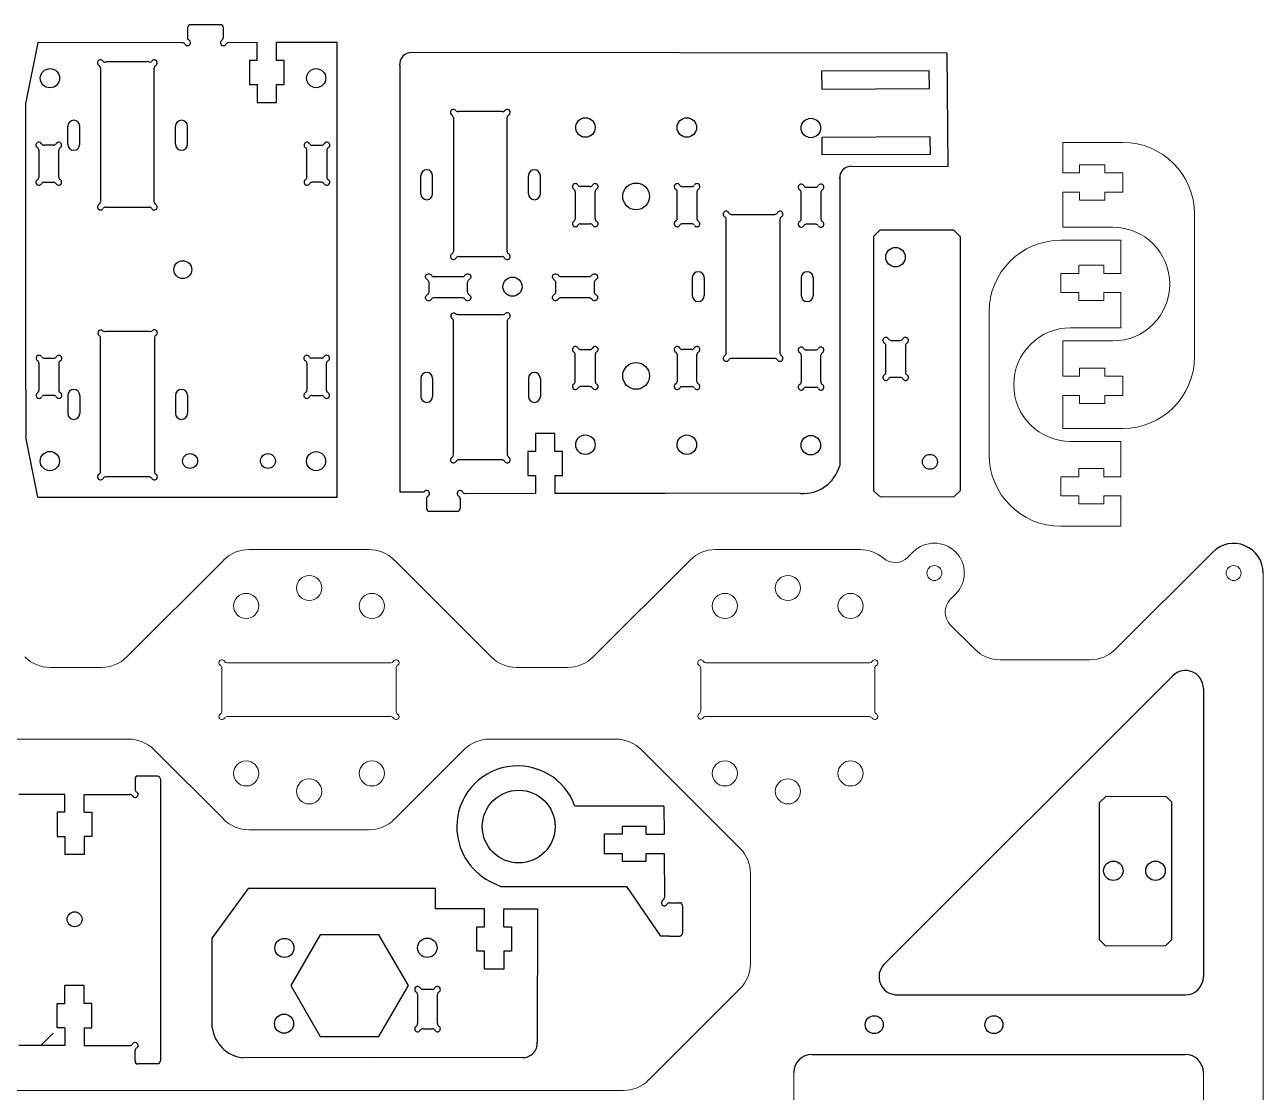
# Model space of a CAD drawing. Header units: millimetres. Extents: x 715 to 1034, y 394 to 754.
# Drawn here: x 826.8 to 1033.7, y 574.7 to 753.2 of the extents above; entities that cross this region are included whole.
import ezdxf

# ---------------------------------------------------------------- set-up
doc = ezdxf.new("R2010")
doc.units = ezdxf.units.MM
doc.layers.add('WHITE', color=7, linetype='Continuous', true_color=0xffffff)

# ---------------------------------------------------------------- blocks, each defined once
blk = doc.blocks.new('dghjdhy')
at = {"layer": 'WHITE', "linetype": 'Continuous'}
for p, q in [((839.16, 436.97), (839.16, 438.54)), ((840.02, 439.4), (844.49, 439.4)), ((845.36, 438.54), (845.36, 436.97)), ((844.49, 436.1), (840.02, 436.1))]:
    blk.add_line(p, q, dxfattribs=at)
for centre, start, end in [((839.16, 439.4), 30.0002, 240), ((840.02, 439.9), 210.0002, 270), ((844.49, 439.9), 270, 330), ((845.36, 439.4), 300.0002, 150), ((838.66, 438.54), 0, 60), ((845.86, 438.54), 120.0002, 180), ((839.16, 436.1), 120.0002, 330), ((838.66, 436.97), 300.0002, 0), ((840.02, 435.6), 90, 150), ((844.49, 435.6), 30.0002, 90), ((845.36, 436.1), 210.0002, 60), ((845.86, 436.97), 180, 240)]:
    blk.add_arc(centre, 0.5, start, end, dxfattribs=at)
blk = doc.blocks.new('hhtj')
at = {"layer": 'WHITE', "linetype": 'Continuous'}
for p, q in [((817.96, 436.97), (817.96, 438.54)), ((818.82, 439.4), (823.29, 439.4)), ((824.16, 438.54), (824.16, 436.97)), ((823.29, 436.1), (818.82, 436.1))]:
    blk.add_line(p, q, dxfattribs=at)
for centre, start, end in [((817.96, 439.4), 30.0002, 240), ((818.82, 439.9), 210.0002, 270), ((823.29, 439.9), 270, 330), ((824.16, 439.4), 300.0002, 150), ((817.46, 438.54), 0, 60), ((824.66, 438.54), 120.0002, 180), ((817.96, 436.1), 120.0002, 330), ((817.46, 436.97), 300.0002, 0), ((818.82, 435.6), 90, 150), ((823.29, 435.6), 30.0002, 90), ((824.16, 436.1), 210.0002, 60), ((824.66, 436.97), 180, 240)]:
    blk.add_arc(centre, 0.5, start, end, dxfattribs=at)

msp = doc.modelspace()

# ---------------------------------------------------------------- linework, layer by layer
for p, q in [((828.98, 750.19), (826.98, 740.19)), ((828.98, 750.19), (826.98, 740.19)), ((865.63, 747.21), (865.63, 750.21)), ((865.63, 747.21), (865.63, 750.21)), ((868.85, 747.21), (868.85, 750.21)), ((868.85, 747.21), (868.85, 750.21)), ((878.98, 674.19), (878.98, 750.19)), ((878.98, 674.19), (878.98, 750.19)), ((980.92, 748.42), (891.43, 748.5)), ((981.08, 729.48), (980.92, 748.42)), ((977.94, 745.48), (959.94, 745.39)), ((959.94, 745.39), (959.97, 742.39)), ((977.97, 742.48), (977.94, 745.48)), ((959.97, 742.39), (977.97, 742.48)), ((826.98, 692.19), (826.98, 740.19)), ((826.98, 692.19), (826.98, 740.19)), ((833.98, 733.19), (833.98, 736.19)), ((833.98, 733.19), (833.98, 736.19)), ((835.98, 733.19), (835.98, 736.19)), ((835.98, 733.19), (835.98, 736.19)), ((851.98, 733.19), (851.98, 736.19)), ((851.98, 733.19), (851.98, 736.19)), ((853.98, 733.19), (853.98, 736.19)), ((853.98, 733.19), (853.98, 736.19)), ((960.03, 734.39), (978.03, 734.46)), ((960.06, 731.39), (960.03, 734.39)), ((978.03, 734.46), (978.06, 731.46)), ((978.06, 731.46), (960.06, 731.39)), ((964.95, 729.5), (981.08, 729.48)), ((892.95, 724.91), (892.95, 727.91)), ((894.95, 724.91), (894.95, 727.91)), ((910.95, 724.91), (910.95, 727.91)), ((912.95, 724.91), (912.95, 727.91)), ((968.64, 717.77), (969.69, 718.83)), ((968.64, 717.77), (969.69, 718.83)), ((982.06, 718.83), (969.69, 718.83)), ((982.06, 718.83), (969.69, 718.83)), ((983.11, 717.77), (982.06, 718.83)), ((983.11, 717.77), (982.06, 718.83)), ((938.33, 710.88), (938.33, 707.88)), ((940.33, 710.88), (940.33, 707.88)), ((956.54, 710.88), (956.54, 707.88)), ((958.54, 710.88), (958.54, 707.88)), ((892.95, 694.03), (892.95, 691.03)), ((894.95, 694.03), (894.95, 691.03)), ((910.95, 694.03), (910.95, 691.03)), ((912.95, 694.03), (912.95, 691.03)), ((826.98, 692.19), (826.98, 684.19)), ((826.98, 692.19), (826.98, 684.19)), ((833.98, 691.19), (833.98, 688.19)), ((833.98, 691.19), (833.98, 688.19)), ((835.98, 691.19), (835.98, 688.19)), ((835.98, 691.19), (835.98, 688.19)), ((851.98, 691.19), (851.98, 688.19)), ((851.98, 691.19), (851.98, 688.19)), ((853.98, 691.19), (853.98, 688.19)), ((853.98, 691.19), (853.98, 688.19)), ((828.98, 674.19), (826.98, 684.19)), ((828.98, 674.19), (826.98, 684.19)), ((912.14, 677.81), (912.14, 674.85)), ((915.36, 677.81), (915.36, 674.85)), ((900.39, 674.79), (912.14, 674.85)), ((915.36, 674.85), (933.88, 674.85)), ((969.67, 674.27), (968.64, 675.23)), ((969.67, 674.27), (968.64, 675.23)), ((982.08, 674.27), (983.11, 675.23)), ((982.08, 674.27), (983.11, 675.23)), ((828.98, 674.19), (878.98, 674.19)), ((828.98, 674.19), (878.98, 674.19)), ((969.73, 674.25), (982.08, 674.28)), ((969.73, 674.25), (982.08, 674.28)), ((845.23, 627.05), (845.23, 625.34)), ((845.23, 627.05), (845.23, 625.34)), ((848.97, 627.55), (845.72, 627.55)), ((848.97, 627.55), (845.72, 627.55)), ((849.47, 627.03), (849.47, 579.95)), ((849.47, 627.03), (849.47, 579.95)), ((833.46, 624.46), (825.8, 624.48)), ((833.46, 624.46), (825.8, 624.48)), ((833.46, 621.5), (833.46, 624.46)), ((833.46, 621.5), (833.46, 624.46)), ((836.7, 624.46), (844.36, 624.48)), ((836.7, 624.46), (844.36, 624.48)), ((836.7, 621.5), (836.7, 624.46)), ((836.7, 621.5), (836.7, 624.46)), ((1006.4, 623.14), (1007.49, 624.22)), ((1006.4, 623.14), (1007.49, 624.22)), ((1007.49, 624.22), (1017.51, 624.17)), ((1007.49, 624.22), (1017.51, 624.17)), ((1017.51, 624.17), (1018.47, 623.21)), ((1017.51, 624.17), (1018.47, 623.21)), ((933.59, 622.5), (918.73, 622.52)), ((933.59, 622.5), (933.61, 617.85)), ((930.65, 617.85), (933.61, 617.85)), ((930.65, 614.63), (933.61, 614.63)), ((864.14, 608.75), (858.11, 600.49)), ((904.46, 609.98), (906.33, 609.12)), ((906.33, 609.12), (927.33, 609.12)), ((927.33, 609.12), (933.03, 600.82)), ((903.63, 602.34), (903.63, 605.34)), ((903.63, 602.34), (903.63, 605.34)), ((906.85, 602.34), (906.85, 605.34)), ((906.85, 602.34), (906.85, 605.34)), ((912.45, 605.34), (912.44, 583.05)), ((912.45, 605.34), (912.44, 583.05)), ((858.11, 585.49), (858.11, 600.49)), ((858.11, 585.49), (858.11, 600.49)), ((934.55, 600.79), (933.03, 600.82)), ((1007.46, 599.1), (1006.4, 600.16)), ((1007.46, 599.1), (1006.4, 600.16)), ((1018.47, 600.25), (1017.41, 599.2)), ((1018.47, 600.25), (1017.41, 599.2)), ((1017.41, 599.2), (1007.46, 599.1)), ((1017.41, 599.2), (1007.46, 599.1)), ((833.46, 585.49), (833.46, 582.54)), ((833.46, 585.49), (833.46, 582.54)), ((836.7, 585.49), (836.7, 582.54)), ((836.7, 585.49), (836.7, 582.54)), ((833.46, 582.54), (825.8, 582.52)), ((833.46, 582.54), (825.8, 582.52)), ((836.7, 582.54), (844.36, 582.52)), ((836.7, 582.54), (844.36, 582.52)), ((845.23, 579.95), (845.23, 581.65)), ((845.23, 579.95), (845.23, 581.65)), ((909.95, 580.5), (863.15, 580.45)), ((909.95, 580.5), (885, 580.45)), ((848.97, 579.45), (845.72, 579.45)), ((848.97, 579.45), (845.72, 579.45))]:
    msp.add_line(p, q)
at = {"color": 7, "linetype": 'Continuous', "lineweight": 15}
for p, q in [((1000.25, 733.5), (1000.25, 728.4)), ((1010.25, 733.5), (1000.25, 733.5)), ((1003.05, 729.75), (1007.25, 729.75)), ((1003.05, 728.4), (1003.05, 729.75)), ((1007.25, 729.75), (1007.25, 728.39)), ((1000.25, 728.4), (1003.05, 728.4)), ((1007.25, 728.39), (1010.25, 728.4)), ((1010.25, 728.4), (1010.25, 725.2)), ((1003.05, 725.2), (1000.25, 725.2)), ((1000.25, 725.2), (1000.25, 719.3)), ((1003.05, 723.85), (1003.05, 725.2)), ((1007.25, 725.2), (1007.25, 723.85)), ((1010.25, 725.2), (1007.25, 725.2)), ((1007.25, 723.85), (1003.05, 723.85)), ((1022.25, 697.67), (1022.25, 722.21)), ((1000.25, 719.3), (1008.62, 719.3)), ((1009.92, 717.14), (999.92, 717.14)), ((1009.92, 711.6), (1009.92, 717.14)), ((1002.92, 712.95), (1007.12, 712.95)), ((1002.92, 711.6), (1002.92, 712.95)), ((1007.12, 712.95), (1007.12, 711.6)), ((999.92, 711.6), (1002.92, 711.6)), ((999.92, 708.4), (999.92, 711.6)), ((1007.12, 711.6), (1009.92, 711.6)), ((1002.92, 708.4), (999.92, 708.4)), ((1002.92, 707.05), (1002.92, 708.4)), ((1007.12, 708.4), (1007.12, 707.05)), ((1009.92, 708.4), (1007.12, 708.4)), ((1009.92, 702.5), (1009.92, 708.4)), ((1007.12, 707.05), (1002.92, 707.05)), ((987.92, 705.14), (987.92, 680.6)), ((1001.55, 702.5), (1009.92, 702.5)), ((1000.25, 700.3), (1000.25, 694.4)), ((1008.62, 700.3), (1000.25, 700.3)), ((1003.05, 695.75), (1007.25, 695.75)), ((1003.05, 694.4), (1003.05, 695.75)), ((1007.25, 695.75), (1007.25, 694.4)), ((1000.25, 694.4), (1003.05, 694.4)), ((1007.25, 694.4), (1010.25, 694.4)), ((1010.25, 694.4), (1010.25, 691.2)), ((1000.25, 691.2), (1000.25, 685.67)), ((1003.05, 691.2), (1000.25, 691.2)), ((1003.05, 689.85), (1003.05, 691.2)), ((1010.25, 691.2), (1007.25, 691.2)), ((1007.25, 691.2), (1007.25, 689.85)), ((1007.25, 689.85), (1003.05, 689.85)), ((1000.25, 685.67), (1010.25, 685.67)), ((1009.92, 683.5), (1001.55, 683.5)), ((1009.92, 677.6), (1009.92, 683.5)), ((1002.92, 678.95), (1007.12, 678.95)), ((1002.92, 677.6), (1002.92, 678.95)), ((1007.12, 678.95), (1007.12, 677.6)), ((999.92, 677.6), (1002.92, 677.6)), ((999.92, 674.4), (999.92, 677.6)), ((1007.12, 677.6), (1009.92, 677.6)), ((1002.92, 674.42), (999.92, 674.4)), ((1002.92, 673.05), (1002.92, 674.42)), ((1007.12, 673.05), (1002.92, 673.05)), ((1007.12, 674.4), (1007.12, 673.05)), ((1009.92, 674.4), (1007.12, 674.4)), ((1009.92, 669.31), (1009.92, 674.4)), ((999.92, 669.31), (1009.92, 669.31)), ((864.27, 665.42), (884.3, 665.42)), ((942.2, 665.42), (966.38, 665.42)), ((975.25, 665.03), (974.36, 664.13)), ((1025.29, 665), (1009.05, 648.75)), ((860.03, 663.67), (843.86, 647.49)), ((888.55, 663.67), (904.72, 647.49)), ((921.79, 647.49), (937.96, 663.67)), ((1033.74, 452.5), (1033.74, 661.5)), ((981.45, 657.08), (982.32, 657.96)), ((981.45, 652.84), (985.53, 648.75)), ((831.03, 645.73), (839.61, 645.73)), ((887.97, 646.5), (860.6, 646.5)), ((908.96, 645.73), (917.54, 645.73)), ((967.97, 646.5), (940.6, 646.5)), ((989.77, 647), (1004.8, 647)), ((859.74, 645.63), (859.74, 638.36)), ((888.84, 638.36), (888.84, 645.63)), ((939.74, 645.63), (939.74, 638.44)), ((968.84, 638.36), (968.84, 645.63)), ((1018.62, 644.32), (970.41, 596.12)), ((860.6, 637.5), (887.97, 637.5)), ((940.55, 637.5), (967.97, 637.5)), ((823.01, 633.73), (844.14, 633.73)), ((904.44, 633.73), (925.57, 633.73)), ((860.03, 620.33), (848.38, 631.98)), ((888.55, 620.33), (900.2, 631.98)), ((929.81, 631.98), (946.3, 615.49)), ((864.27, 618.57), (884.3, 618.57)), ((948.06, 611.25), (948.06, 596.25)), ((931.05, 576.75), (946.3, 592.01)), ((955.29, 578), (955.29, 533.65)), ((1023.74, 471.79), (1023.74, 578)), ((821.77, 575), (926.8, 575))]:
    msp.add_line(p, q, dxfattribs=at)
at = {"linetype": 'ByBlock'}
for p, q in [((968.64, 717.77), (968.64, 675.23)), ((968.64, 717.77), (968.64, 675.23)), ((983.11, 717.77), (983.11, 675.23)), ((983.11, 717.77), (983.11, 675.23)), ((893.5, 675.04), (889.45, 675.02))]:
    msp.add_line(p, q, dxfattribs=at)
at = {"color": 7, "linetype": 'Continuous'}
for p, q in [((1023.74, 642.2), (1023.74, 594)), ((972.23, 591), (1020.74, 591)), ((958.29, 581), (1020.74, 581))]:
    msp.add_line(p, q, dxfattribs=at)
for points in [[(853.11, 750.16), (828.98, 750.19)], [(853.11, 750.16), (828.98, 750.19)], [(865.63, 750.21), (860.84, 750.16)], [(865.63, 750.21), (860.84, 750.16)], [(878.98, 750.19), (868.85, 750.21)], [(878.98, 750.19), (868.85, 750.21)], [(889.44, 746.41), (889.45, 675.02)], [(962.97, 727.74), (962.97, 709.42)], [(962.97, 724.42), (962.97, 694.42)], [(962.97, 709.42), (962.97, 679.42)], [(956.39, 674.81), (915.36, 674.85)], [(899.03, 671.79), (894.44, 671.79)], [(1006.4, 600.16), (1006.4, 623.14)], [(1006.4, 600.16), (1006.4, 623.14)], [(1018.47, 600.25), (1018.47, 623.21)], [(1018.47, 600.25), (1018.47, 623.21)], [(933.61, 614.63), (933.68, 607.25)], [(895.42, 608.77), (864.14, 608.75)], [(895.42, 608.77), (872.41, 608.75)], [(903.63, 605.34), (895.42, 605.34), (895.42, 608.77)], [(903.63, 605.34), (895.42, 605.34), (895.42, 608.77)], [(906.85, 605.34), (912.45, 605.34)], [(906.85, 605.34), (912.45, 605.34)], [(936.68, 605.88), (936.68, 601.29)]]:
    msp.add_lwpolyline(points)
at = {"color": 7}
msp.add_lwpolyline([(885.98, 584.04), (890.89, 592.54), (885.98, 601.04), (876.16, 601.04), (871.26, 592.54), (876.16, 584.04)], close=True, dxfattribs=at)
for centre, radius in [((831, 744.22), 1.61), ((831, 744.22), 1.61), ((875.49, 744.23), 1.6), ((875.49, 744.23), 1.6), ((875.49, 744.23), 1.6), ((875.49, 744.23), 1.6), ((875.49, 744.23), 1.6), ((875.49, 744.23), 1.6), ((875.49, 744.23), 1.6), ((875.49, 744.23), 1.6), ((920.48, 735.98), 1.63), ((937.42, 735.98), 1.63), ((958.14, 735.9), 1.63), ((928.95, 724.46), 2.24), ((972.29, 714.31), 1.63), ((972.29, 714.31), 1.63), ((853.2, 712.22), 1.5), ((928.95, 694.46), 2.24), ((920.48, 682.95), 1.63), ((937.42, 682.95), 1.63), ((958.14, 682.87), 1.63), ((830.98, 680.22), 1.61), ((830.98, 680.22), 1.61), ((875.47, 680.2), 1.6), ((875.47, 680.2), 1.6), ((909.33, 619.12), 6.08), ((1008.69, 611.73), 1.63), ((1008.69, 611.73), 1.63), ((1015.74, 611.73), 1.63), ((1015.74, 611.73), 1.63), ((894.06, 598.86), 1.62), ((894.06, 598.86), 1.62)]:
    msp.add_circle(centre, radius)
at = {"color": 7, "linetype": 'Continuous'}
for centre, radius in [((854.42, 680.23), 1.25), ((867.42, 680.23), 1.25), ((870.18, 598.83), 1.6), ((870.12, 586.16), 1.6), ((968.74, 586), 1.5), ((988.74, 586), 1.5)]:
    msp.add_circle(centre, radius, dxfattribs=at)
at = {"color": 7}
for centre in [(978.05, 680.09), (835.12, 603.61)]:
    msp.add_circle(centre, 1.25, dxfattribs=at)
at = {"color": 7, "linetype": 'Continuous', "lineweight": 15}
for centre, radius in [((978.79, 661.5), 1.25), ((1028.79, 661.5), 1.25), ((874.31, 659), 2.1), ((954.31, 659), 2.1), ((863.79, 656), 2.1), ((884.79, 656), 2.1), ((943.78, 656), 2.1), ((964.78, 656), 2.1), ((863.79, 628), 2.1), ((884.79, 628), 2.1), ((943.78, 628), 2.1), ((964.78, 628), 2.1), ((874.31, 625), 2.1), ((954.31, 625), 2.1)]:
    msp.add_circle(centre, radius, dxfattribs=at)
for centre, radius, start, end in [((891.38, 746.55), 1.95, 88.4898, 184.0849), ((834.98, 736.19), 1, 0, 180), ((834.98, 736.19), 1, 0, 180), ((852.98, 736.19), 1, 0, 180), ((852.98, 736.19), 1, 0, 180), ((834.98, 733.19), 1, 180, 0), ((834.98, 733.19), 1, 180, 0), ((852.98, 733.19), 1, 180, 0), ((852.98, 733.19), 1, 180, 0), ((893.95, 727.91), 1, 0, 180), ((911.95, 727.91), 1, 0, 180), ((964.9, 727.55), 1.95, 88.4898, 184.0849), ((893.95, 724.91), 1, 180, 0), ((911.95, 724.91), 1, 180, 0), ((939.33, 710.88), 1, 0, 180), ((957.54, 710.88), 1, 0, 180), ((939.33, 707.88), 1, 180, 0), ((957.54, 707.88), 1, 180, 0), ((899.2, 705.78), 1.04, 245.5198, 274.3298), ((840.23, 702.94), 1.04, 245.5198, 274.3298), ((840.23, 702.94), 1.04, 245.5198, 274.3298), ((893.95, 694.03), 1, 0, 180), ((911.95, 694.03), 1, 0, 180), ((834.98, 691.19), 1, 0, 180), ((834.98, 691.19), 1, 0, 180), ((852.98, 691.19), 1, 0, 180), ((852.98, 691.19), 1, 0, 180), ((893.95, 691.03), 1, 180, 0), ((911.95, 691.03), 1, 180, 0), ((834.98, 688.19), 1, 180, 0), ((834.98, 688.19), 1, 180, 0), ((852.98, 688.19), 1, 180, 0), ((852.98, 688.19), 1, 180, 0), ((956.86, 681.14), 6.34, 265.7797, 344.235), ((909.15, 619.09), 10.17, 19.7118, 179.8227), ((845.65, 627.12), 0.427, 80.2672, 190.2252), ((845.65, 627.12), 0.427, 80.2672, 190.2252), ((848.92, 627), 0.552, 5.6467, 85.4998), ((848.92, 627), 0.552, 5.6467, 85.4998), ((909.33, 619.12), 10.35, 180, 241.9235), ((863.99, 586.33), 5.94, 188.1301, 261.8699), ((863.99, 586.33), 5.94, 188.1301, 261.8699), ((910.03, 582.91), 2.41, 268.0728, 3.3434), ((910.03, 582.91), 2.41, 268.0728, 3.3434), ((845.65, 579.87), 0.427, 169.7748, 279.7328), ((845.65, 579.87), 0.427, 169.7748, 279.7328), ((848.92, 580), 0.552, 274.5002, 354.3533), ((848.92, 580), 0.552, 274.5002, 354.3533)]:
    msp.add_arc(centre, radius, start, end)
for centre, radius, start, end in [((1010.25, 721.5), 12, 0, 90), ((1008.62, 709.8), 9.5, 270, 90), ((999.92, 705.14), 12, 90, 180), ((1001.55, 693), 9.5, 90, 270), ((1010.25, 697.67), 12, 270, 0), ((999.92, 681.31), 12, 180, 270), ((978.79, 661.5), 5, 315, 135), ((864.27, 659.42), 6, 90, 135), ((884.3, 659.42), 6, 45, 90), ((942.2, 659.42), 6, 90, 135.0001), ((966.38, 659.42), 6, 49.3862, 90), ((972.23, 666.26), 3, 229.3862, 315), ((983.57, 654.96), 3, 135, 225), ((989.77, 653), 6, 225, 270.0001), ((1004.8, 653), 6, 270, 315), ((831.03, 651.73), 6, 224.9999, 270), ((839.61, 651.73), 6, 270, 315), ((859.74, 646.5), 0.5, 30.0001, 239.9999), ((859.24, 645.63), 0.5, 0, 59.9999), ((860.6, 647), 0.5, 210.0001, 270.0002), ((887.97, 647), 0.5, 270, 330), ((888.84, 646.5), 0.5, 300, 150), ((889.34, 645.63), 0.5, 120, 180), ((908.96, 651.73), 6, 225, 270), ((917.54, 651.73), 6, 270, 315.0001), ((939.74, 646.5), 0.5, 30, 240), ((939.24, 645.63), 0.5, 0, 60), ((940.6, 647), 0.5, 210, 270), ((967.97, 647), 0.5, 270, 330), ((968.84, 646.5), 0.5, 300, 150), ((969.34, 645.63), 0.5, 120, 180), ((859.74, 637.5), 0.5, 119.9999, 330), ((859.24, 638.36), 0.5, 300.0002, 0), ((860.6, 637), 0.5, 89.9999, 149.9999), ((887.97, 637), 0.5, 30.0001, 90), ((888.84, 637.5), 0.5, 210.0001, 60.0002), ((889.34, 638.36), 0.5, 180, 239.9996), ((939.74, 637.57), 0.5, 120, 324.6125), ((939.24, 638.44), 0.5, 300, 360), ((940.55, 637), 0.5, 90, 144.6125), ((967.97, 637), 0.5, 30, 90), ((968.84, 637.5), 0.5, 210, 60), ((969.34, 638.36), 0.5, 180, 240), ((844.14, 627.73), 6, 45, 90), ((904.44, 627.73), 6, 90, 135), ((925.57, 627.73), 6, 45, 90), ((864.27, 624.57), 6, 225, 270), ((884.3, 624.57), 6, 270, 315), ((942.06, 611.25), 6, 360, 45), ((942.06, 596.25), 6, 315, 0), ((926.8, 581), 6, 270, 315)]:
    msp.add_arc(centre, radius, start, end, dxfattribs=at)
at = {"color": 7, "linetype": 'Continuous'}
for centre, radius, start, end in [((1028.79, 661.5), 4.95, 0, 135), ((1020.74, 642.2), 3, 0, 135), ((972.53, 594), 3, 135, 270), ((1020.74, 594), 3, 270, 0), ((958.29, 578), 3, 90, 180), ((1020.74, 578), 3, 0, 90)]:
    msp.add_arc(centre, radius, start, end, dxfattribs=at)
at = {"layer": 'WHITE', "linetype": 'Continuous'}
for p, q in [((853.98, 752.66), (853.98, 751.02)), ((853.98, 752.66), (853.98, 751.02)), ((859.48, 753.16), (854.48, 753.16)), ((859.48, 753.16), (854.48, 753.16)), ((859.98, 751.02), (859.98, 752.66)), ((859.98, 751.02), (859.98, 752.66)), ((864.35, 747.21), (864.35, 743.19)), ((864.35, 747.21), (864.35, 743.19)), ((865.63, 747.21), (864.35, 747.21)), ((865.63, 747.21), (864.35, 747.21)), ((870.13, 747.21), (868.85, 747.21)), ((870.13, 747.21), (868.85, 747.21)), ((870.13, 743.19), (870.13, 747.21)), ((870.13, 743.19), (870.13, 747.21)), ((839.43, 745.92), (839.43, 723.55)), ((839.43, 745.92), (839.43, 723.55)), ((847.58, 746.94), (840.31, 746.94)), ((847.58, 746.94), (840.31, 746.94)), ((848.43, 723.55), (848.43, 745.92)), ((848.43, 723.55), (848.43, 745.92)), ((864.35, 743.19), (865.63, 743.19)), ((864.35, 743.19), (865.63, 743.19)), ((865.63, 743.19), (865.63, 740.17)), ((865.63, 743.19), (865.63, 740.17)), ((868.85, 740.17), (868.85, 743.19)), ((868.85, 740.17), (868.85, 743.19)), ((868.85, 743.19), (870.13, 743.19)), ((868.85, 743.19), (870.13, 743.19)), ((865.63, 740.17), (868.85, 740.17)), ((865.63, 740.17), (868.85, 740.17)), ((898.41, 737.64), (898.41, 715.27)), ((906.55, 738.65), (899.28, 738.65)), ((907.41, 715.27), (907.41, 737.64)), ((831.59, 733.03), (830.02, 733.03)), ((831.59, 733.03), (830.02, 733.03)), ((874.81, 733.03), (876.38, 733.03)), ((874.81, 733.03), (876.38, 733.03)), ((829.16, 732.16), (829.16, 727.69)), ((829.16, 732.16), (829.16, 727.69)), ((832.46, 727.69), (832.46, 732.16)), ((832.46, 727.69), (832.46, 732.16)), ((873.95, 727.69), (873.95, 732.16)), ((873.95, 727.69), (873.95, 732.16)), ((877.25, 732.16), (877.25, 727.69)), ((877.25, 732.16), (877.25, 727.69)), ((830.02, 726.83), (831.59, 726.83)), ((830.02, 726.83), (831.59, 726.83)), ((876.38, 726.83), (874.81, 726.83)), ((876.38, 726.83), (874.81, 726.83)), ((918.79, 725.23), (918.79, 720.76)), ((921.23, 726.1), (919.66, 726.1)), ((922.09, 720.76), (922.09, 725.23)), ((935.81, 720.76), (935.81, 725.23)), ((936.67, 726.1), (938.24, 726.1)), ((939.11, 725.23), (939.11, 720.76)), ((956.53, 720.68), (956.53, 725.15)), ((957.39, 726.01), (958.96, 726.01)), ((959.83, 725.15), (959.83, 720.68)), ((840.3, 722.69), (847.57, 722.69)), ((840.3, 722.69), (847.57, 722.69)), ((943.99, 698.26), (943.99, 720.63)), ((944.84, 721.45), (952.11, 721.45)), ((952.99, 720.63), (952.99, 698.26)), ((919.66, 719.9), (921.23, 719.9)), ((938.24, 719.9), (936.67, 719.9)), ((958.96, 719.81), (957.39, 719.81)), ((899.27, 714.41), (906.54, 714.41)), ((898.42, 681.27), (898.42, 703.64)), ((899.28, 704.74), (906.55, 704.74)), ((907.42, 703.64), (907.42, 681.27)), ((840.31, 701.91), (847.58, 701.91)), ((840.31, 701.91), (847.58, 701.91)), ((839.45, 678.44), (839.45, 700.81)), ((839.45, 678.44), (839.45, 700.81)), ((848.45, 700.81), (848.45, 678.44)), ((848.45, 700.81), (848.45, 678.44)), ((970.67, 695.06), (970.67, 699.53)), ((970.67, 695.06), (970.67, 699.53)), ((971.54, 700.4), (973.11, 700.4)), ((971.54, 700.4), (973.11, 700.4)), ((973.97, 699.53), (973.97, 695.06)), ((973.97, 699.53), (973.97, 695.06)), ((918.79, 693.53), (918.79, 698)), ((919.66, 698.87), (921.23, 698.87)), ((922.09, 698), (922.09, 693.53)), ((935.81, 698), (935.81, 693.53)), ((938.24, 698.87), (936.67, 698.87)), ((939.11, 693.53), (939.11, 698)), ((956.53, 697.91), (956.53, 693.45)), ((958.96, 698.78), (957.39, 698.78)), ((959.83, 693.45), (959.83, 697.91)), ((829.18, 692.07), (829.18, 696.54)), ((829.18, 692.07), (829.18, 696.54)), ((830.05, 697.4), (831.62, 697.4)), ((830.05, 697.4), (831.62, 697.4)), ((832.48, 696.54), (832.48, 692.07)), ((832.48, 696.54), (832.48, 692.07)), ((873.92, 696.54), (873.92, 692.07)), ((873.92, 696.54), (873.92, 692.07)), ((876.35, 697.4), (874.79, 697.4)), ((876.35, 697.4), (874.79, 697.4)), ((877.22, 692.07), (877.22, 696.54)), ((877.22, 692.07), (877.22, 696.54)), ((952.12, 697.39), (944.85, 697.39)), ((973.11, 694.2), (971.54, 694.2)), ((973.11, 694.2), (971.54, 694.2)), ((831.62, 691.2), (830.05, 691.2)), ((831.62, 691.2), (830.05, 691.2)), ((874.79, 691.2), (876.35, 691.2)), ((874.79, 691.2), (876.35, 691.2)), ((921.23, 692.67), (919.66, 692.67)), ((936.67, 692.67), (938.24, 692.67)), ((957.39, 692.58), (958.96, 692.58)), ((915.36, 684.85), (912.14, 684.85)), ((912.14, 684.85), (912.14, 681.83)), ((915.36, 681.83), (915.36, 684.85)), ((912.14, 681.83), (910.86, 681.83)), ((910.86, 681.83), (910.86, 677.81)), ((916.64, 681.83), (915.36, 681.83)), ((916.64, 677.81), (916.64, 681.83)), ((906.55, 680.41), (899.29, 680.41)), ((847.58, 677.57), (840.31, 677.57)), ((847.58, 677.57), (840.31, 677.57)), ((910.86, 677.81), (912.14, 677.81)), ((915.36, 677.81), (916.64, 677.81)), ((893.93, 673.92), (893.93, 672.29)), ((899.53, 673.92), (899.53, 672.29)), ((832.18, 621.5), (832.18, 617.48)), ((832.18, 621.5), (832.18, 617.48)), ((833.46, 621.5), (832.18, 621.5)), ((833.46, 621.5), (832.18, 621.5)), ((836.7, 621.5), (837.98, 621.5)), ((836.7, 621.5), (837.98, 621.5)), ((837.98, 621.5), (837.98, 617.48)), ((837.98, 621.5), (837.98, 617.48)), ((926.63, 619.13), (926.63, 617.85)), ((930.65, 619.13), (926.63, 619.13)), ((930.65, 617.85), (930.65, 619.13)), ((832.18, 617.48), (833.46, 617.48)), ((832.18, 617.48), (833.46, 617.48)), ((833.46, 617.48), (833.46, 614.46)), ((833.46, 617.48), (833.46, 614.46)), ((836.7, 617.48), (836.7, 614.46)), ((836.7, 617.48), (836.7, 614.46)), ((837.98, 617.48), (836.7, 617.48)), ((837.98, 617.48), (836.7, 617.48)), ((923.61, 617.85), (923.61, 614.63)), ((926.63, 617.85), (923.61, 617.85)), ((923.61, 614.63), (926.63, 614.63)), ((926.63, 614.63), (926.63, 613.35)), ((930.65, 613.35), (930.65, 614.63)), ((836.7, 614.46), (833.48, 614.46)), ((836.7, 614.46), (833.48, 614.46)), ((926.63, 613.35), (930.65, 613.35)), ((934.55, 606.38), (936.18, 606.38)), ((902.35, 598.31), (902.35, 602.34)), ((902.35, 598.31), (902.35, 602.34)), ((902.35, 602.34), (903.63, 602.34)), ((902.35, 602.34), (903.63, 602.34)), ((906.85, 602.34), (908.13, 602.34)), ((906.85, 602.34), (908.13, 602.34)), ((908.13, 602.34), (908.13, 598.31)), ((908.13, 602.34), (908.13, 598.31)), ((934.55, 600.79), (936.18, 600.79)), ((903.63, 598.31), (902.35, 598.31)), ((903.63, 598.31), (902.35, 598.31)), ((903.63, 595.3), (903.63, 598.31)), ((903.63, 595.3), (903.63, 598.31)), ((906.85, 598.31), (906.85, 595.3)), ((906.85, 598.31), (906.85, 595.3)), ((908.13, 598.31), (906.85, 598.31)), ((908.13, 598.31), (906.85, 598.31)), ((906.85, 595.3), (903.63, 595.3)), ((906.85, 595.3), (903.63, 595.3)), ((833.46, 589.52), (833.46, 592.53)), ((833.46, 589.52), (833.46, 592.53)), ((836.7, 592.53), (833.48, 592.53)), ((836.7, 592.53), (833.48, 592.53)), ((836.7, 589.52), (836.7, 592.53)), ((836.7, 589.52), (836.7, 592.53)), ((894.88, 591.89), (893.31, 591.89)), ((894.88, 591.89), (893.31, 591.89)), ((892.44, 591.02), (892.44, 586.18)), ((892.44, 591.02), (892.44, 586.18)), ((895.74, 586.18), (895.74, 591.02)), ((895.74, 586.18), (895.74, 591.02)), ((832.18, 585.49), (832.18, 589.52)), ((832.18, 585.49), (832.18, 589.52)), ((832.18, 589.52), (833.46, 589.52)), ((832.18, 589.52), (833.46, 589.52)), ((837.98, 589.52), (836.7, 589.52)), ((837.98, 589.52), (836.7, 589.52)), ((837.98, 585.49), (837.98, 589.52)), ((837.98, 585.49), (837.98, 589.52)), ((831.55, 584.57), (829.55, 582.57)), ((831.55, 584.57), (829.55, 582.57)), ((833.46, 585.49), (832.18, 585.49)), ((833.46, 585.49), (832.18, 585.49)), ((836.7, 585.49), (837.98, 585.49)), ((836.7, 585.49), (837.98, 585.49)), ((893.31, 585.32), (894.88, 585.32)), ((893.31, 585.32), (894.88, 585.32))]:
    msp.add_line(p, q, dxfattribs=at)
msp.add_circle((908.29, 709.37), 1.6, dxfattribs=at)
for centre, radius, start, end in [((854.48, 752.66), 0.5, 90, 180), ((854.48, 752.66), 0.5, 90, 180), ((859.48, 752.66), 0.5, 0, 90), ((859.48, 752.66), 0.5, 0, 90), ((853.11, 749.66), 0.5, 30.0002, 90), ((853.11, 749.66), 0.5, 30.0002, 90), ((853.98, 750.16), 0.5, 210.0002, 60), ((853.98, 750.16), 0.5, 210.0002, 60), ((854.48, 751.02), 0.5, 180, 240), ((854.48, 751.02), 0.5, 180, 240), ((859.98, 750.16), 0.5, 120.0002, 330), ((859.98, 750.16), 0.5, 120.0002, 330), ((859.48, 751.02), 0.5, 300.0002, 0), ((859.48, 751.02), 0.5, 300.0002, 0), ((860.84, 749.66), 0.5, 90, 150), ((860.84, 749.66), 0.5, 90, 150), ((839.43, 746.79), 0.5, 30, 239.9998), ((839.43, 746.79), 0.5, 30, 239.9998), ((848.43, 746.79), 0.5, 300, 149.9998), ((848.43, 746.79), 0.5, 300, 149.9998), ((838.93, 745.92), 0.5, 0, 59.9998), ((838.93, 745.92), 0.5, 0, 59.9998), ((840.18, 747.37), 0.455, 227.0073, 287.0073), ((840.18, 747.37), 0.455, 227.0073, 287.0073), ((847.7, 747.35), 0.435, 253.5921, 313.5919), ((847.7, 747.35), 0.435, 253.5921, 313.5919), ((848.93, 745.92), 0.5, 120, 180), ((848.93, 745.92), 0.5, 120, 180), ((898.41, 738.51), 0.5, 30, 239.9998), ((907.41, 738.51), 0.5, 300, 149.9998), ((897.91, 737.64), 0.5, 0, 59.9998), ((899.15, 739.09), 0.455, 227.0073, 287.0073), ((906.68, 739.07), 0.435, 253.5921, 313.5919), ((907.91, 737.64), 0.5, 120, 180), ((829.16, 733.03), 0.5, 30, 239.9998), ((829.16, 733.03), 0.5, 30, 239.9998), ((828.66, 732.16), 0.5, 0, 59.9998), ((828.66, 732.16), 0.5, 0, 59.9998), ((830.02, 733.53), 0.5, 210, 270), ((830.02, 733.53), 0.5, 210, 270), ((831.59, 733.53), 0.5, 270, 329.9998), ((831.59, 733.53), 0.5, 270, 329.9998), ((832.46, 733.03), 0.5, 300, 149.9998), ((832.46, 733.03), 0.5, 300, 149.9998), ((832.96, 732.16), 0.5, 120, 180), ((832.96, 732.16), 0.5, 120, 180), ((873.95, 733.03), 0.5, 30.0002, 240), ((873.95, 733.03), 0.5, 30.0002, 240), ((873.45, 732.16), 0.5, 0, 60), ((873.45, 732.16), 0.5, 0, 60), ((874.81, 733.53), 0.5, 210.0002, 270), ((874.81, 733.53), 0.5, 210.0002, 270), ((876.38, 733.53), 0.5, 270, 330), ((876.38, 733.53), 0.5, 270, 330), ((877.25, 733.03), 0.5, 300.0002, 150), ((877.25, 733.03), 0.5, 300.0002, 150), ((877.75, 732.16), 0.5, 120.0002, 180), ((877.75, 732.16), 0.5, 120.0002, 180), ((829.16, 726.83), 0.5, 120, 329.9998), ((829.16, 726.83), 0.5, 120, 329.9998), ((828.66, 727.69), 0.5, 300, 0), ((828.66, 727.69), 0.5, 300, 0), ((830.02, 726.33), 0.5, 90, 149.9998), ((830.02, 726.33), 0.5, 90, 149.9998), ((831.59, 726.33), 0.5, 30, 90), ((831.59, 726.33), 0.5, 30, 90), ((832.46, 726.83), 0.5, 210, 59.9998), ((832.46, 726.83), 0.5, 210, 59.9998), ((832.96, 727.69), 0.5, 180, 239.9998), ((832.96, 727.69), 0.5, 180, 239.9998), ((873.95, 726.83), 0.5, 120.0002, 330), ((873.95, 726.83), 0.5, 120.0002, 330), ((873.45, 727.69), 0.5, 300.0002, 0), ((873.45, 727.69), 0.5, 300.0002, 0), ((874.81, 726.33), 0.5, 90, 150), ((874.81, 726.33), 0.5, 90, 150), ((876.38, 726.33), 0.5, 30.0002, 90), ((876.38, 726.33), 0.5, 30.0002, 90), ((877.25, 726.83), 0.5, 210.0002, 60), ((877.25, 726.83), 0.5, 210.0002, 60), ((877.75, 727.69), 0.5, 180, 240), ((877.75, 727.69), 0.5, 180, 240), ((918.79, 726.1), 0.5, 30, 239.9998), ((922.09, 726.1), 0.5, 300, 149.9998), ((935.81, 726.1), 0.5, 30.0002, 240), ((939.11, 726.1), 0.5, 300.0002, 150), ((956.53, 726.01), 0.5, 30.0002, 240), ((959.83, 726.01), 0.5, 300.0002, 150), ((918.29, 725.23), 0.5, 0, 59.9998), ((919.66, 726.6), 0.5, 210, 270), ((921.23, 726.6), 0.5, 270, 329.9998), ((922.59, 725.23), 0.5, 120, 180), ((935.31, 725.23), 0.5, 0, 60), ((936.67, 726.6), 0.5, 210.0002, 270), ((938.24, 726.6), 0.5, 270, 330), ((939.61, 725.23), 0.5, 120.0002, 180), ((956.03, 725.15), 0.5, 0, 60), ((957.39, 726.51), 0.5, 210.0002, 270), ((958.96, 726.51), 0.5, 270, 330), ((960.33, 725.15), 0.5, 120.0002, 180), ((839.43, 722.69), 0.5, 120.0002, 330), ((839.43, 722.69), 0.5, 120.0002, 330), ((838.93, 723.55), 0.5, 300.0002, 0), ((838.93, 723.55), 0.5, 300.0002, 0), ((840.3, 722.19), 0.5, 90, 150), ((840.3, 722.19), 0.5, 90, 150), ((847.57, 722.19), 0.5, 30.0002, 90), ((847.57, 722.19), 0.5, 30.0002, 90), ((848.43, 722.69), 0.5, 210.0002, 60), ((848.43, 722.69), 0.5, 210.0002, 60), ((848.93, 723.55), 0.5, 180, 240), ((848.93, 723.55), 0.5, 180, 240), ((918.79, 719.9), 0.5, 120, 329.9998), ((918.29, 720.76), 0.5, 300, 0), ((922.09, 719.9), 0.5, 210, 59.9998), ((922.59, 720.76), 0.5, 180, 239.9998), ((935.81, 719.9), 0.5, 120.0002, 330), ((935.31, 720.76), 0.5, 300.0002, 0), ((939.11, 719.9), 0.5, 210.0002, 60), ((939.61, 720.76), 0.5, 180, 240), ((943.99, 721.49), 0.5, 30.0002, 240), ((943.49, 720.63), 0.5, 0, 60), ((944.88, 721.96), 0.513, 205.5464, 265.5462), ((952.08, 721.98), 0.53, 273.2146, 333.2146), ((952.99, 721.49), 0.5, 300.0002, 150), ((953.49, 720.63), 0.5, 120.0002, 180), ((956.53, 719.81), 0.5, 120.0002, 330), ((956.03, 720.68), 0.5, 300.0002, 0), ((959.83, 719.81), 0.5, 210.0002, 60), ((960.33, 720.68), 0.5, 180, 240), ((919.66, 719.4), 0.5, 90, 149.9998), ((921.23, 719.4), 0.5, 30, 90), ((936.67, 719.4), 0.5, 90, 150), ((938.24, 719.4), 0.5, 30.0002, 90), ((957.39, 719.31), 0.5, 90, 150), ((958.96, 719.31), 0.5, 30.0002, 90), ((898.41, 714.41), 0.5, 120.0002, 330), ((897.91, 715.27), 0.5, 300.0002, 0), ((899.27, 713.91), 0.5, 90, 150), ((906.54, 713.91), 0.5, 30.0002, 90), ((907.41, 714.41), 0.5, 210.0002, 60), ((907.91, 715.27), 0.5, 180, 240), ((898.48, 704.45), 0.486, 52.8137, 230.3007), ((897.92, 703.64), 0.5, 0, 60), ((906.76, 705.13), 0.437, 241.5181, 301.5181), ((907.42, 704.51), 0.5, 300.0002, 150), ((907.92, 703.64), 0.5, 120.0002, 180), ((839.51, 701.61), 0.486, 52.8137, 230.3007), ((839.51, 701.61), 0.486, 52.8137, 230.3007), ((847.78, 702.3), 0.437, 241.5181, 301.5181), ((847.78, 702.3), 0.437, 241.5181, 301.5181), ((848.45, 701.67), 0.5, 300.0002, 150), ((848.45, 701.67), 0.5, 300.0002, 150), ((838.95, 700.81), 0.5, 0, 60), ((838.95, 700.81), 0.5, 0, 60), ((848.95, 700.81), 0.5, 120.0002, 180), ((848.95, 700.81), 0.5, 120.0002, 180), ((970.67, 700.4), 0.5, 30.0002, 240), ((970.67, 700.4), 0.5, 30.0002, 240), ((970.17, 699.53), 0.5, 0, 60), ((970.17, 699.53), 0.5, 0, 60), ((971.54, 700.9), 0.5, 210.0002, 270), ((971.54, 700.9), 0.5, 210.0002, 270), ((973.11, 700.9), 0.5, 270, 330), ((973.11, 700.9), 0.5, 270, 330), ((973.97, 700.4), 0.5, 300.0002, 150), ((973.97, 700.4), 0.5, 300.0002, 150), ((974.47, 699.53), 0.5, 120.0002, 180), ((974.47, 699.53), 0.5, 120.0002, 180), ((829.18, 697.4), 0.5, 30.0002, 240), ((829.18, 697.4), 0.5, 30.0002, 240), ((830.05, 697.9), 0.5, 210.0002, 270), ((830.05, 697.9), 0.5, 210.0002, 270), ((831.62, 697.9), 0.5, 270, 330), ((831.62, 697.9), 0.5, 270, 330), ((832.48, 697.4), 0.5, 300.0002, 150), ((832.48, 697.4), 0.5, 300.0002, 150), ((873.92, 697.4), 0.5, 30, 239.9998), ((873.92, 697.4), 0.5, 30, 239.9998), ((874.79, 697.9), 0.5, 210, 270), ((874.79, 697.9), 0.5, 210, 270), ((876.35, 697.9), 0.5, 270, 329.9998), ((876.35, 697.9), 0.5, 270, 329.9998), ((877.22, 697.4), 0.5, 300, 149.9998), ((877.22, 697.4), 0.5, 300, 149.9998), ((918.79, 698.87), 0.5, 30.0002, 240), ((918.29, 698), 0.5, 0, 60), ((919.66, 699.37), 0.5, 210.0002, 270), ((921.23, 699.37), 0.5, 270, 330), ((922.09, 698.87), 0.5, 300.0002, 150), ((922.59, 698), 0.5, 120.0002, 180), ((935.81, 698.87), 0.5, 30, 239.9998), ((935.31, 698), 0.5, 0, 59.9998), ((936.67, 699.37), 0.5, 210, 270), ((938.24, 699.37), 0.5, 270, 329.9998), ((939.11, 698.87), 0.5, 300, 149.9998), ((939.61, 698), 0.5, 120, 180), ((943.99, 697.39), 0.5, 120, 329.9998), ((943.49, 698.26), 0.5, 300, 0), ((952.99, 697.39), 0.5, 210, 59.9998), ((953.49, 698.26), 0.5, 180, 239.9998), ((956.53, 698.78), 0.5, 30, 239.9998), ((956.03, 697.91), 0.5, 0, 59.9998), ((957.39, 699.28), 0.5, 210, 270), ((958.96, 699.28), 0.5, 270, 329.9998), ((959.83, 698.78), 0.5, 300, 149.9998), ((960.33, 697.91), 0.5, 120, 180), ((828.68, 696.54), 0.5, 0, 60), ((828.68, 696.54), 0.5, 0, 60), ((832.98, 696.54), 0.5, 120.0002, 180), ((832.98, 696.54), 0.5, 120.0002, 180), ((873.42, 696.54), 0.5, 0, 59.9998), ((873.42, 696.54), 0.5, 0, 59.9998), ((877.72, 696.54), 0.5, 120, 180), ((877.72, 696.54), 0.5, 120, 180), ((944.85, 696.89), 0.5, 90, 149.9998), ((952.12, 696.89), 0.5, 30, 90), ((918.29, 693.53), 0.5, 300.0002, 0), ((922.59, 693.53), 0.5, 180, 240), ((935.31, 693.53), 0.5, 300, 0), ((939.61, 693.53), 0.5, 180, 239.9998), ((956.03, 693.45), 0.5, 300, 0), ((960.33, 693.45), 0.5, 180, 239.9998), ((970.67, 694.2), 0.5, 120.0002, 330), ((970.67, 694.2), 0.5, 120.0002, 330), ((970.17, 695.06), 0.5, 300.0002, 0), ((970.17, 695.06), 0.5, 300.0002, 0), ((971.54, 693.7), 0.5, 90, 150), ((971.54, 693.7), 0.5, 90, 150), ((973.11, 693.7), 0.5, 30.0002, 90), ((973.11, 693.7), 0.5, 30.0002, 90), ((973.97, 694.2), 0.5, 210.0002, 60), ((973.97, 694.2), 0.5, 210.0002, 60), ((974.47, 695.06), 0.5, 180, 240), ((974.47, 695.06), 0.5, 180, 240), ((829.18, 691.2), 0.5, 120.0002, 330), ((829.18, 691.2), 0.5, 120.0002, 330), ((828.68, 692.07), 0.5, 300.0002, 0), ((828.68, 692.07), 0.5, 300.0002, 0), ((830.05, 690.7), 0.5, 90, 150), ((830.05, 690.7), 0.5, 90, 150), ((831.62, 690.7), 0.5, 30.0002, 90), ((831.62, 690.7), 0.5, 30.0002, 90), ((832.48, 691.2), 0.5, 210.0002, 60), ((832.48, 691.2), 0.5, 210.0002, 60), ((832.98, 692.07), 0.5, 180, 240), ((832.98, 692.07), 0.5, 180, 240), ((873.92, 691.2), 0.5, 120, 329.9998), ((873.92, 691.2), 0.5, 120, 329.9998), ((873.42, 692.07), 0.5, 300, 0), ((873.42, 692.07), 0.5, 300, 0), ((874.79, 690.7), 0.5, 90, 149.9998), ((874.79, 690.7), 0.5, 90, 149.9998), ((876.35, 690.7), 0.5, 30, 90), ((876.35, 690.7), 0.5, 30, 90), ((877.22, 691.2), 0.5, 210, 59.9998), ((877.22, 691.2), 0.5, 210, 59.9998), ((877.72, 692.07), 0.5, 180, 239.9998), ((877.72, 692.07), 0.5, 180, 239.9998), ((918.79, 692.67), 0.5, 120.0002, 330), ((919.66, 692.17), 0.5, 90, 150), ((921.23, 692.17), 0.5, 30.0002, 90), ((922.09, 692.67), 0.5, 210.0002, 60), ((935.81, 692.67), 0.5, 120, 329.9998), ((936.67, 692.17), 0.5, 90, 149.9998), ((938.24, 692.17), 0.5, 30, 90), ((939.11, 692.67), 0.5, 210, 59.9998), ((956.53, 692.58), 0.5, 120, 329.9998), ((957.39, 692.08), 0.5, 90, 149.9998), ((958.96, 692.08), 0.5, 30, 90), ((959.83, 692.58), 0.5, 210, 59.9998), ((897.92, 681.27), 0.5, 300, 0), ((907.92, 681.27), 0.5, 180, 239.9998), ((898.42, 680.41), 0.5, 120, 329.9998), ((899.29, 679.91), 0.5, 90, 149.9998), ((906.55, 679.91), 0.5, 30, 90), ((907.42, 680.41), 0.5, 210, 59.9998), ((839.45, 677.57), 0.5, 120, 329.9998), ((839.45, 677.57), 0.5, 120, 329.9998), ((838.95, 678.44), 0.5, 300, 0), ((838.95, 678.44), 0.5, 300, 0), ((840.31, 677.07), 0.5, 90, 149.9998), ((840.31, 677.07), 0.5, 90, 149.9998), ((847.58, 677.07), 0.5, 30, 90), ((847.58, 677.07), 0.5, 30, 90), ((848.45, 677.57), 0.5, 210, 59.9998), ((848.45, 677.57), 0.5, 210, 59.9998), ((848.95, 678.44), 0.5, 180, 239.9998), ((848.95, 678.44), 0.5, 180, 239.9998), ((893.93, 674.79), 0.5, 300.0002, 150), ((899.53, 674.79), 0.5, 30, 239.9998), ((900.39, 675.29), 0.5, 210, 270), ((894.43, 673.92), 0.5, 120.0002, 180), ((899.03, 673.92), 0.5, 0, 59.9998), ((894.43, 672.29), 0.5, 180, 270), ((899.03, 672.29), 0.5, 270, 0), ((845.73, 625.34), 0.5, 180, 240), ((845.73, 625.34), 0.5, 180, 240), ((844.36, 623.98), 0.5, 30.0002, 90), ((844.36, 623.98), 0.5, 30.0002, 90), ((845.23, 624.48), 0.5, 210.0002, 60), ((845.23, 624.48), 0.5, 210.0002, 60), ((933.68, 606.38), 0.5, 120, 329.9998), ((933.18, 607.25), 0.5, 300, 0), ((934.55, 605.88), 0.5, 90, 149.9998), ((936.18, 605.88), 0.5, 0, 90), ((936.18, 601.29), 0.5, 270, 0), ((892.44, 591.89), 0.5, 30, 239.9998), ((892.44, 591.89), 0.5, 30, 239.9998), ((893.31, 592.39), 0.5, 210, 270), ((893.31, 592.39), 0.5, 210, 270), ((894.88, 592.39), 0.5, 270, 329.9998), ((894.88, 592.39), 0.5, 270, 329.9998), ((895.74, 591.89), 0.5, 300, 149.9998), ((895.74, 591.89), 0.5, 300, 149.9998), ((891.94, 591.02), 0.5, 0, 59.9998), ((891.94, 591.02), 0.5, 0, 59.9998), ((896.24, 591.02), 0.5, 120, 180), ((896.24, 591.02), 0.5, 120, 180), ((892.44, 585.32), 0.5, 120, 329.9998), ((892.44, 585.32), 0.5, 120, 329.9998), ((891.94, 586.18), 0.5, 300, 0), ((891.94, 586.18), 0.5, 300, 0), ((895.74, 585.32), 0.5, 210, 59.9998), ((895.74, 585.32), 0.5, 210, 59.9998), ((896.24, 586.18), 0.5, 180, 239.9998), ((896.24, 586.18), 0.5, 180, 239.9998), ((893.31, 584.82), 0.5, 90, 149.9998), ((893.31, 584.82), 0.5, 90, 149.9998), ((894.88, 584.82), 0.5, 30, 90), ((894.88, 584.82), 0.5, 30, 90), ((844.36, 583.02), 0.5, 270, 329.9998), ((844.36, 583.02), 0.5, 270, 329.9998), ((845.23, 582.52), 0.5, 300, 149.9998), ((845.23, 582.52), 0.5, 300, 149.9998), ((845.73, 581.65), 0.5, 120, 180), ((845.73, 581.65), 0.5, 120, 180)]:
    msp.add_arc(centre, radius, start, end, dxfattribs=at)

# ---------------------------------------------------------------- block references
at = {"linetype": 'ByBlock', "xscale": 1.05, "yscale": -1.05}
for name, p in [('hhtj', (35.43, 1168.92)), ('dghjdhy', (34.37, 1168.92))]:
    msp.add_blockref(name, p, dxfattribs=at)

doc.saveas('drawing.dxf')
